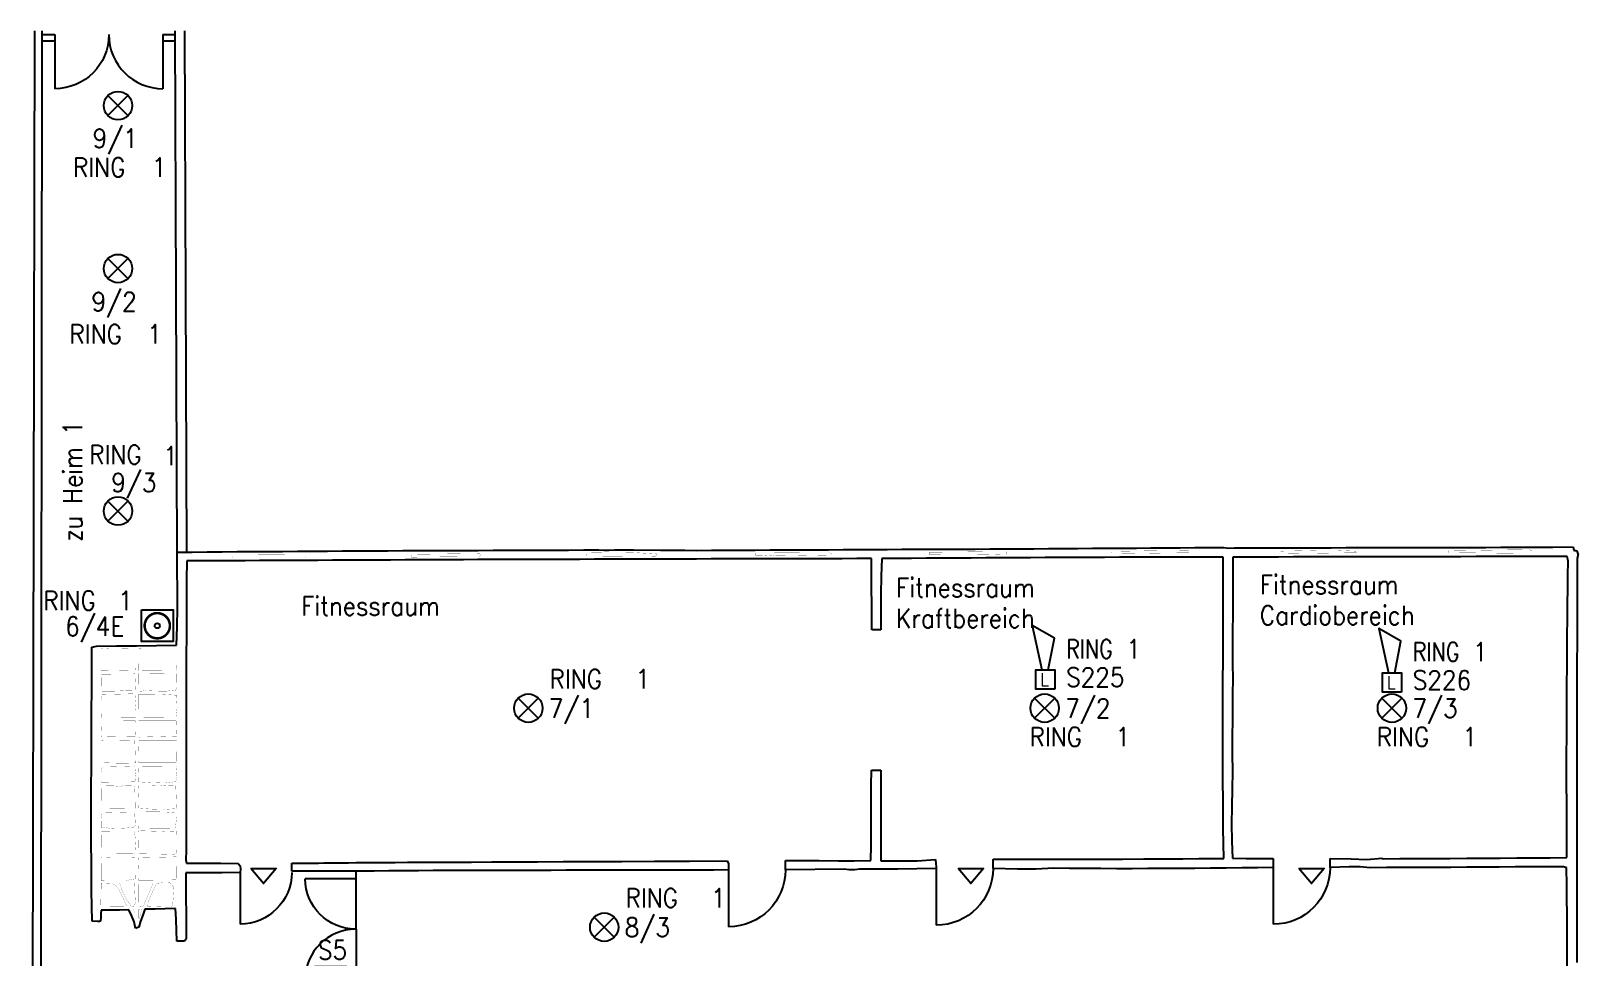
# Model space of a CAD drawing. Extents: x -11.4 to 13.1, y -9.2 to 20.2.
# Drawn here: x -11.45 to 13.07, y 5.56 to 20.24 of the extents above; entities that cross this region are included whole.
import ezdxf
from ezdxf.enums import TextEntityAlignment as Align

# ---------------------------------------------------------------- set-up
doc = ezdxf.new("R2010")
doc.units = 0
doc.header["$LTSCALE"] = 0.000394
doc.header["$MEASUREMENT"] = 0
doc.layers.get('0').update_dxf_attribs({"linetype": 'CONTINUOUS'})
for name, color, linetype in [('Grundriß', 7, 'CONTINUOUS'), ('Raumbezeichnung', 7, 'CONTINUOUS'), ('SECO-BRAND', 240, 'CONTINUOUS'), ('SECO-BRAND_LOOP', 81, 'CONTINUOUS')]:
    doc.layers.add(name, color=color, linetype=linetype)
doc.styles.add('ROMANS', font='romans.shx', dxfattribs={"width": 0.9})

# ---------------------------------------------------------------- blocks, each defined once
blk = doc.blocks.new('Tür')
at = {"layer": 'Grundriß', "linetype": 'Continuous'}
blk.add_line((0, 0), (0, 0.9), dxfattribs=at)
blk.add_arc((0, 0), 0.9, 0, 90, dxfattribs=at)
blk = doc.blocks.new('SecoS-magnet')
blk.add_lwpolyline([(-0.256, -0.2), (0.256, -0.2), (0.256, 0.2), (-0.256, 0.2)], close=True)
at = {"color": 82, "style": 'ROMANS', "width": 0.95}
blk.add_text('HM', height=0.23, dxfattribs=at).set_placement((0, 0), align=Align.MIDDLE_CENTER)
at = {"style": 'ROMANS', "width": 0.9, "flags": 1}
for tag, p in [('PRODUKT_1', (-0.378, -0.146)), ('PRODUKT_2', (-0.378, -0.596)), ('TECHNIK', (-0.378, -1.049)), ('SECOPOS', (-0.378, -1.51))]:
    blk.add_attdef(tag, text='', height=0.3, dxfattribs=at).set_placement(p, align=Align.RIGHT)
at = {"color": 81, "style": 'ROMANS', "width": 0.9}
for tag, p in [('MELDERNUMMER', (0.278, -0.123)), ('LINE_1', (0.278, -0.572)), ('LINE_2', (0.278, -1.023)), ('ZUSATZTEXT', (0.278, -1.468))]:
    blk.add_attdef(tag, p, '', height=0.3, dxfattribs=at)
at = {"layer": 'SECO-BRAND_LOOP', "color": 7, "style": 'ROMANS', "width": 0.8}
for tag, p, flags in [('RING', (0.278, 0.325), 9), ('RINGNUMMER', (1.242, 0.325), 1)]:
    blk.add_attdef(tag, p, '', height=0.3, dxfattribs=dict(at, flags=flags))
blk = doc.blocks.new('SecoS-opt')
for p, q in [((0.159, 0.159), (-0.159, -0.159)), ((-0.159, 0.159), (0.159, -0.159))]:
    blk.add_line(p, q)
blk.add_circle((0, 0), 0.225)
at = {"style": 'ROMANS', "width": 0.9, "flags": 1}
for tag, p in [('PRODUKT_1', (-0.344, -0.147)), ('PRODUKT_2', (-0.344, -0.597)), ('TECHNIK', (-0.344, -1.049)), ('SECOPOS', (-0.344, -1.511))]:
    blk.add_attdef(tag, text='', height=0.3, dxfattribs=at).set_placement(p, align=Align.RIGHT)
at = {"color": 81, "style": 'ROMANS', "width": 0.9}
for tag, p in [('MELDERNUMMER', (0.33, -0.131)), ('LINE_1', (0.33, -0.989)), ('LINE_2', (0.33, -1.441)), ('ZUSATZTEXT', (0.33, -1.886))]:
    blk.add_attdef(tag, p, '', height=0.3, dxfattribs=at)
at = {"layer": 'SECO-BRAND_LOOP', "color": 7, "style": 'ROMANS', "width": 0.8, "flags": 8}
blk.add_attdef('RING', (0.33, -0.579), '', height=0.3, dxfattribs=at)
at = {"layer": 'SECO-BRAND_LOOP', "color": 7, "style": 'ROMANS', "width": 0.8}
blk.add_attdef('RINGNUMMER', (1.294, -0.579), '', height=0.3, dxfattribs=at)
blk = doc.blocks.new('SecoS-indikator o mg')
blk.add_lwpolyline([(0.2, 0), (-0.2, 0), (0, 0.234)], close=True)
at = {"color": 81, "style": 'ROMANS', "width": 0.9, "flags": 1}
blk.add_attdef('MELDERNUMMER', (0.219, 0.425), '', height=0.3, dxfattribs=at)
at = {"style": 'ROMANS', "width": 0.9, "flags": 1}
for tag, p in [('PRODUKT_1', (-0.267, -0.029)), ('PRODUKT_2', (-0.267, -0.479)), ('TECHNIK', (-0.267, -0.931)), ('SECOPOS', (-0.267, -1.393))]:
    blk.add_attdef(tag, text='', height=0.3, dxfattribs=at).set_placement(p, align=Align.RIGHT)
at = {"color": 81, "style": 'ROMANS', "width": 0.9}
for tag, p in [('LINE_1', (0.219, -0.023)), ('LINE_2', (0.219, -0.475)), ('ZUSATZTEXT', (0.219, -0.92))]:
    blk.add_attdef(tag, p, '', height=0.3, dxfattribs=at)
at = {"layer": 'SECO-BRAND_LOOP', "color": 7, "style": 'ROMANS', "width": 0.8}
for tag, p, flags in [('RING', (0.219, 0.874), 9), ('RINGNUMMER', (1.183, 0.874), 1)]:
    blk.add_attdef(tag, p, '', height=0.3, dxfattribs=dict(at, flags=flags))
blk = doc.blocks.new('SecoS-dkm')
blk.add_lwpolyline([(-0.25, 0.25), (0.25, 0.25), (0.25, -0.25), (-0.25, -0.25)], close=True)
at = {"const_width": 0.4}
for points in [[(-0.02, 0, -1), (0.02, 0, 0.956007)], [(-0.02, 0, 1), (0.02, 0, -0.956007)]]:
    blk.add_lwpolyline(points, format="xyb", dxfattribs=at)
blk.add_circle((0, 0), 0.04)
at = {"style": 'ROMANS', "width": 0.9, "flags": 1}
for tag, p in [('PRODUKT_1', (-0.344, -0.147)), ('PRODUKT_2', (-0.344, -0.597)), ('TECHNIK', (-0.344, -1.049)), ('SECOPOS', (-0.344, -1.511))]:
    blk.add_attdef(tag, text='', height=0.3, dxfattribs=at).set_placement(p, align=Align.RIGHT)
at = {"color": 81, "style": 'ROMANS', "width": 0.9}
for tag, p in [('MELDERNUMMER', (0.33, -0.131)), ('LINE_1', (0.33, -0.579)), ('LINE_2', (0.33, -1.031)), ('ZUSATZTEXT', (0.33, -1.476))]:
    blk.add_attdef(tag, p, '', height=0.3, dxfattribs=at)
at = {"layer": 'SECO-BRAND_LOOP', "color": 7, "style": 'ROMANS', "width": 0.8, "flags": 8}
blk.add_attdef('RING', (0.33, 0.317), '', height=0.3, dxfattribs=at)
at = {"layer": 'SECO-BRAND_LOOP', "color": 7, "style": 'ROMANS', "width": 0.8}
blk.add_attdef('RINGNUMMER', (1.294, 0.317), '', height=0.3, dxfattribs=at)
blk = doc.blocks.new('SecoS-sirene loop')
blk.add_lwpolyline([(0.044, 0.307), (0.144, 0.807), (-0.206, 1.007), (-0.056, 0.307)])
blk.add_lwpolyline([(0.15, 0), (-0.15, 0), (-0.15, 0.306), (0.15, 0.306)], close=True)
at = {"color": 82, "style": 'ROMANS'}
blk.add_text('L', height=0.2, dxfattribs=at).set_placement((-0.085, 0.051))
at = {"style": 'ROMANS', "width": 0.9, "flags": 1}
for tag, p in [('PRODUKT_1', (-0.344, 0.022)), ('PRODUKT_2', (-0.344, -0.428)), ('TECHNIK', (-0.344, -0.88)), ('SECOPOS', (-0.344, -1.342))]:
    blk.add_attdef(tag, text='', height=0.3, dxfattribs=at).set_placement(p, align=Align.RIGHT)
at = {"color": 81, "style": 'ROMANS', "width": 0.9}
for tag, p in [('MELDERNUMMER', (0.33, 0.038)), ('LINE_1', (0.33, -0.41)), ('LINE_2', (0.33, -0.861)), ('ZUSATZTEXT', (0.33, -1.307))]:
    blk.add_attdef(tag, p, '', height=0.3, dxfattribs=at)
at = {"layer": 'SECO-BRAND_LOOP', "color": 7, "style": 'ROMANS', "width": 0.8, "flags": 8}
blk.add_attdef('RING', (0.33, 0.487), '', height=0.3, dxfattribs=at)
at = {"layer": 'SECO-BRAND_LOOP', "color": 7, "style": 'ROMANS', "width": 0.8}
blk.add_attdef('RINGNUMMER', (1.294, 0.487), '', height=0.3, dxfattribs=at)

msp = doc.modelspace()

# ---------------------------------------------------------------- linework, layer by layer
at = {"layer": 'Grundriß', "linetype": 'Continuous'}
for p, q in [((-3.167, 12.01), (-2.928, 12.011)), ((-2.928, 12.011), (-2.689, 12.012)), ((-2.689, 12.012), (-2.45, 12.013)), ((-2.45, 12.013), (-2.45, 12.013)), ((-2.45, 12.013), (-2.368, 12.009)), ((-2.289, 12.01), (-2.203, 12.016)), ((-2.203, 12.016), (-1.9, 12.012)), ((-1.9, 12.012), (-1.473, 12.011)), ((0.03, 12.01), (0.261, 12.012)), ((0.261, 12.012), (0.493, 12.013)), ((0.493, 12.013), (0.725, 12.014)), ((0.725, 12.014), (0.957, 12.015)), ((0.957, 12.015), (1.19, 12.016)), ((1.19, 12.016), (1.422, 12.017)), ((1.422, 12.017), (1.654, 12.018)), ((1.654, 12.018), (1.886, 12.02)), ((1.886, 12.02), (2.119, 12.021)), ((2.119, 12.021), (2.351, 12.022)), ((2.351, 12.022), (2.584, 12.023)), ((2.584, 12.023), (2.816, 12.024)), ((2.816, 12.024), (3.048, 12.025)), ((3.048, 12.025), (3.281, 12.026)), ((3.281, 12.026), (3.513, 12.027)), ((3.513, 12.027), (3.746, 12.029)), ((3.746, 12.029), (3.978, 12.03)), ((3.978, 12.03), (4.21, 12.031)), ((4.21, 12.031), (4.443, 12.032)), ((4.443, 12.032), (4.675, 12.034)), ((4.675, 12.034), (4.907, 12.035)), ((4.907, 12.035), (5.139, 12.036)), ((5.139, 12.036), (5.371, 12.038)), ((5.371, 12.038), (5.603, 12.039)), ((5.603, 12.039), (5.835, 12.041)), ((5.835, 12.041), (6.067, 12.042)), ((6.067, 12.042), (6.298, 12.044)), ((6.298, 12.044), (6.53, 12.045)), ((6.53, 12.045), (6.761, 12.047)), ((6.761, 12.047), (6.992, 12.049)), ((6.992, 12.049), (7.223, 12.05)), ((7.223, 12.05), (7.454, 12.052)), ((7.454, 12.052), (7.454, 12.052)), ((7.454, 12.052), (7.528, 12.04)), ((7.528, 12.04), (7.622, 12.045)), ((7.622, 12.045), (7.712, 12.044)), ((7.712, 12.044), (8.047, 12.045)), ((8.047, 12.045), (8.356, 12.046)), ((8.356, 12.046), (8.642, 12.047)), ((8.642, 12.047), (8.907, 12.048)), ((8.907, 12.048), (9.154, 12.048)), ((9.154, 12.048), (9.385, 12.049)), ((9.385, 12.049), (9.602, 12.049)), ((9.602, 12.049), (9.809, 12.049)), ((9.809, 12.049), (10.008, 12.05)), ((10.008, 12.05), (10.201, 12.05)), ((10.201, 12.05), (10.391, 12.05)), ((10.391, 12.05), (10.58, 12.05)), ((10.58, 12.05), (10.771, 12.051)), ((10.771, 12.051), (10.966, 12.051)), ((10.966, 12.051), (11.169, 12.052)), ((11.169, 12.052), (11.38, 12.052)), ((11.38, 12.052), (11.604, 12.053)), ((11.604, 12.053), (11.842, 12.054)), ((11.842, 12.054), (12.097, 12.055)), ((12.097, 12.055), (12.371, 12.056)), ((12.371, 12.056), (12.668, 12.058)), ((12.668, 12.058), (12.989, 12.06)), ((12.989, 12.06), (12.989, 12.06)), ((12.989, 12.06), (12.992, 12.042)), ((12.992, 12.042), (12.996, 12.024)), ((12.996, 12.024), (13, 12.007)), ((-9.129, 11.975), (-8.891, 11.978)), ((-9.128, 11.68), (-9.129, 11.975)), ((-8.978, 11.837), (-8.98, 11.537)), ((-8.747, 11.838), (-8.978, 11.837)), ((-8.978, 11.837), (-8.978, 11.837)), ((-8.891, 11.978), (-8.653, 11.98)), ((-8.517, 11.839), (-8.747, 11.838)), ((-8.653, 11.98), (-8.415, 11.983)), ((-8.286, 11.84), (-8.517, 11.839)), ((-8.415, 11.983), (-8.177, 11.985)), ((-8.055, 11.842), (-8.286, 11.84)), ((-8.177, 11.985), (-7.939, 11.987)), ((-7.825, 11.843), (-8.055, 11.842)), ((-7.939, 11.987), (-7.7, 11.989)), ((-7.594, 11.844), (-7.825, 11.843)), ((-7.7, 11.989), (-7.462, 11.99)), ((-7.363, 11.845), (-7.594, 11.844)), ((-7.462, 11.99), (-7.224, 11.992)), ((-7.132, 11.846), (-7.363, 11.845)), ((-7.224, 11.992), (-6.985, 11.994)), ((-6.902, 11.847), (-7.132, 11.846)), ((-6.985, 11.994), (-6.747, 11.995)), ((-6.671, 11.848), (-6.902, 11.847)), ((-6.747, 11.995), (-6.508, 11.996)), ((-6.44, 11.849), (-6.671, 11.848)), ((-6.508, 11.996), (-6.27, 11.997)), ((-6.21, 11.85), (-6.44, 11.849)), ((-6.27, 11.997), (-6.031, 11.999)), ((-5.979, 11.851), (-6.21, 11.85)), ((-6.031, 11.999), (-5.793, 12)), ((-5.748, 11.852), (-5.979, 11.851)), ((-5.793, 12), (-5.554, 12.001)), ((-5.517, 11.853), (-5.748, 11.852)), ((-5.554, 12.001), (-5.316, 12.002)), ((-5.287, 11.854), (-5.517, 11.853)), ((-5.316, 12.002), (-5.077, 12.003)), ((-5.056, 11.855), (-5.287, 11.854)), ((-5.077, 12.003), (-4.838, 12.003)), ((-4.825, 11.856), (-5.056, 11.855)), ((-4.838, 12.003), (-4.6, 12.004)), ((-4.594, 11.857), (-4.825, 11.856)), ((-4.6, 12.004), (-4.361, 12.005)), ((-4.364, 11.858), (-4.594, 11.857)), ((-4.133, 11.859), (-4.364, 11.858)), ((-4.361, 12.005), (-4.122, 12.006)), ((-3.902, 11.859), (-4.133, 11.859)), ((-4.122, 12.006), (-3.883, 12.007)), ((-3.671, 11.86), (-3.902, 11.859)), ((-3.883, 12.007), (-3.644, 12.008)), ((-3.441, 11.861), (-3.671, 11.86)), ((-3.644, 12.008), (-3.405, 12.009)), ((-3.21, 11.862), (-3.441, 11.861)), ((-3.405, 12.009), (-3.167, 12.01)), ((-2.979, 11.863), (-3.21, 11.862)), ((-2.748, 11.863), (-2.979, 11.863)), ((-2.517, 11.864), (-2.748, 11.863)), ((-2.287, 11.865), (-2.517, 11.864)), ((-2.368, 12.009), (-2.289, 12.01)), ((-2.056, 11.865), (-2.287, 11.865)), ((-1.825, 11.866), (-2.056, 11.865)), ((-1.594, 11.867), (-1.825, 11.866)), ((-1.363, 11.867), (-1.594, 11.867)), ((-1.473, 12.011), (-1.084, 12.01)), ((-1.133, 11.868), (-1.363, 11.867)), ((-0.902, 11.868), (-1.133, 11.868)), ((-1.084, 12.01), (-0.897, 12.005)), ((-0.671, 11.869), (-0.902, 11.868)), ((-0.897, 12.005), (-0.665, 12.007)), ((-0.44, 11.87), (-0.671, 11.869)), ((-0.665, 12.007), (-0.434, 12.008)), ((-0.209, 11.87), (-0.44, 11.87)), ((-0.434, 12.008), (-0.202, 12.009)), ((0.022, 11.871), (-0.209, 11.87)), ((-0.202, 12.009), (0.03, 12.01)), ((0.252, 11.871), (0.022, 11.871)), ((0.483, 11.872), (0.252, 11.871)), ((0.714, 11.872), (0.483, 11.872)), ((0.945, 11.872), (0.714, 11.872)), ((1.176, 11.873), (0.945, 11.872)), ((1.407, 11.873), (1.176, 11.873)), ((1.638, 11.874), (1.407, 11.873)), ((1.869, 11.874), (1.638, 11.874)), ((1.871, 11.635), (1.869, 11.874)), ((2.036, 11.875), (2.024, 11.594)), ((2.271, 11.877), (2.036, 11.875)), ((2.036, 11.875), (2.036, 11.875)), ((2.507, 11.878), (2.271, 11.877)), ((2.742, 11.88), (2.507, 11.878)), ((2.978, 11.881), (2.742, 11.88)), ((3.213, 11.883), (2.978, 11.881)), ((3.449, 11.884), (3.213, 11.883)), ((3.684, 11.885), (3.449, 11.884)), ((3.919, 11.887), (3.684, 11.885)), ((4.154, 11.888), (3.919, 11.887)), ((4.39, 11.889), (4.154, 11.888)), ((4.625, 11.89), (4.39, 11.889)), ((4.86, 11.891), (4.625, 11.89)), ((5.095, 11.892), (4.86, 11.891)), ((5.33, 11.893), (5.095, 11.892)), ((5.565, 11.894), (5.33, 11.893)), ((5.8, 11.895), (5.565, 11.894)), ((6.035, 11.895), (5.8, 11.895)), ((6.27, 11.896), (6.035, 11.895)), ((6.505, 11.896), (6.27, 11.896)), ((6.74, 11.896), (6.505, 11.896)), ((6.975, 11.896), (6.74, 11.896)), ((7.21, 11.896), (6.975, 11.896)), ((7.445, 11.896), (7.21, 11.896)), ((7.445, 11.657), (7.445, 11.896)), ((7.836, 11.898), (7.595, 11.897)), ((7.595, 11.897), (7.595, 11.897)), ((7.595, 11.897), (7.595, 11.553)), ((8.077, 11.899), (7.836, 11.898)), ((8.318, 11.9), (8.077, 11.899)), ((8.559, 11.901), (8.318, 11.9)), ((8.8, 11.901), (8.559, 11.901)), ((9.041, 11.902), (8.8, 11.901)), ((9.282, 11.902), (9.041, 11.902)), ((9.523, 11.903), (9.282, 11.902)), ((9.764, 11.903), (9.523, 11.903)), ((10.005, 11.904), (9.764, 11.903)), ((10.245, 11.904), (10.005, 11.904)), ((10.486, 11.904), (10.245, 11.904)), ((10.727, 11.905), (10.486, 11.904)), ((10.967, 11.905), (10.727, 11.905)), ((11.208, 11.905), (10.967, 11.905)), ((11.449, 11.906), (11.208, 11.905)), ((11.69, 11.906), (11.449, 11.906)), ((11.93, 11.907), (11.69, 11.906)), ((12.171, 11.907), (11.93, 11.907)), ((12.412, 11.908), (12.171, 11.907)), ((12.653, 11.908), (12.412, 11.908)), ((12.893, 11.909), (12.653, 11.908)), ((12.899, 11.884), (12.893, 11.909)), ((12.905, 11.859), (12.899, 11.884)), ((12.91, 11.834), (12.905, 11.859)), ((12.907, 11.747), (12.908, 11.791)), ((12.908, 11.791), (12.91, 11.834)), ((13, 12.007), (13.015, 12.004)), ((13.015, 12.004), (13.03, 12.001)), ((13.03, 12.001), (13.046, 11.999)), ((13.046, 11.999), (13.052, 11.983)), ((13.055, 11.899), (13.05, 11.872)), ((13.05, 11.872), (13.05, 11.644)), ((13.052, 11.983), (13.059, 11.968)), ((13.06, 11.926), (13.055, 11.899)), ((13.059, 11.968), (13.066, 11.953)), ((13.066, 11.953), (13.06, 11.926)), ((-9.126, 11.384), (-9.128, 11.68)), ((-8.98, 11.537), (-8.981, 11.266)), ((1.873, 11.395), (1.871, 11.635)), ((2.024, 11.594), (2.019, 11.311)), ((7.444, 11.419), (7.445, 11.657)), ((7.595, 11.553), (7.595, 11.252)), ((12.902, 11.512), (12.904, 11.616)), ((12.904, 11.616), (12.905, 11.691)), ((12.905, 11.691), (12.907, 11.747)), ((13.05, 11.644), (13.05, 11.415)), ((-9.125, 11.089), (-9.126, 11.384)), ((1.874, 11.156), (1.873, 11.395)), ((2.019, 11.311), (2.018, 11.03)), ((7.444, 11.18), (7.444, 11.419)), ((12.899, 11.183), (12.901, 11.371)), ((12.901, 11.371), (12.902, 11.512)), ((13.05, 11.415), (13.049, 11.187)), ((-9.129, 10.795), (-9.125, 11.089)), ((-8.981, 11.266), (-8.982, 11.021)), ((1.875, 10.916), (1.874, 11.156)), ((7.443, 10.941), (7.444, 11.18)), ((7.595, 11.252), (7.594, 10.982)), ((12.897, 10.94), (12.899, 11.183)), ((13.049, 11.187), (13.049, 10.958)), ((-9.139, 10.502), (-9.129, 10.795)), ((-8.983, 10.796), (-8.984, 10.589)), ((-8.982, 11.021), (-8.983, 10.796)), ((1.876, 10.747), (1.875, 10.916)), ((2.018, 11.03), (2.021, 10.748)), ((7.442, 10.702), (7.443, 10.941)), ((7.594, 10.982), (7.593, 10.73)), ((12.895, 10.633), (12.897, 10.94)), ((13.049, 10.958), (13.049, 10.73)), ((-8.984, 10.589), (-8.985, 10.395)), ((2.021, 10.748), (1.876, 10.747)), ((7.442, 10.464), (7.442, 10.702)), ((7.593, 10.73), (7.593, 10.483)), ((12.893, 10.253), (12.895, 10.633)), ((13.049, 10.73), (13.049, 10.501)), ((-10.483, 10.229), (-10.482, 10.47)), ((-10.482, 10.47), (-10.457, 10.475)), ((-10.457, 10.475), (-10.432, 10.481)), ((-10.432, 10.481), (-10.407, 10.486)), ((-10.407, 10.486), (-10.09, 10.49)), ((-10.09, 10.49), (-9.773, 10.494)), ((-9.773, 10.494), (-9.456, 10.498)), ((-9.456, 10.498), (-9.139, 10.502)), ((-8.985, 10.395), (-8.986, 10.209)), ((7.441, 10.225), (7.442, 10.464)), ((7.593, 10.483), (7.593, 10.228)), ((13.049, 10.501), (13.048, 10.272)), ((-10.483, 9.988), (-10.483, 10.229)), ((-8.986, 10.209), (-8.986, 10.029)), ((7.44, 9.986), (7.441, 10.225)), ((7.593, 10.228), (7.595, 9.953)), ((12.89, 9.792), (12.893, 10.253)), ((13.048, 10.272), (13.048, 10.044)), ((-10.484, 9.746), (-10.483, 9.988)), ((-8.986, 10.029), (-8.987, 9.849)), ((-8.987, 9.849), (-8.987, 9.666)), ((7.439, 9.747), (7.44, 9.986)), ((7.595, 9.953), (7.59, 9.742)), ((13.048, 10.044), (13.048, 9.815)), ((13.048, 9.815), (13.048, 9.587)), ((-10.485, 9.505), (-10.484, 9.746)), ((-8.987, 9.666), (-8.987, 9.475)), ((7.439, 9.508), (7.439, 9.747)), ((7.59, 9.742), (7.589, 9.374)), ((12.887, 9.239), (12.89, 9.792)), ((13.048, 9.587), (13.048, 9.358)), ((-10.487, 9.263), (-10.485, 9.505)), ((-8.987, 9.475), (-8.988, 9.274)), ((7.439, 9.27), (7.439, 9.508)), ((7.589, 9.374), (7.587, 9.003)), ((13.048, 9.358), (13.047, 9.13)), ((-10.488, 9.021), (-10.487, 9.263)), ((-8.988, 9.274), (-8.988, 9.057)), ((7.438, 9.031), (7.439, 9.27)), ((12.884, 8.588), (12.887, 9.239)), ((13.047, 9.13), (13.047, 8.901)), ((-10.489, 8.78), (-10.488, 9.021)), ((-8.988, 9.057), (-8.988, 8.82)), ((7.439, 8.792), (7.438, 9.031)), ((7.587, 9.003), (7.583, 8.781)), ((13.047, 8.901), (13.047, 8.673)), ((-10.489, 8.538), (-10.489, 8.78)), ((-8.988, 8.82), (-8.988, 8.56)), ((7.439, 8.554), (7.439, 8.792)), ((7.583, 8.781), (7.59, 8.503)), ((12.885, 8.297), (12.884, 8.588)), ((13.047, 8.673), (13.047, 8.444)), ((-10.49, 8.297), (-10.489, 8.538)), ((-8.988, 8.56), (-8.988, 8.273)), ((1.868, 8.284), (1.869, 8.523)), ((1.869, 8.523), (2.017, 8.524)), ((2.017, 8.524), (2.017, 8.358)), ((2.017, 8.358), (2.018, 8.104)), ((7.44, 8.315), (7.439, 8.554)), ((7.59, 8.503), (7.587, 8.225)), ((13.047, 8.444), (13.047, 8.216)), ((-10.491, 8.055), (-10.49, 8.297)), ((-8.988, 8.273), (-8.988, 7.954)), ((1.867, 8.045), (1.868, 8.284)), ((2.018, 8.104), (2.018, 7.849)), ((7.441, 8.077), (7.44, 8.315)), ((7.587, 8.225), (7.581, 7.948)), ((12.886, 8.007), (12.885, 8.297)), ((13.047, 8.216), (13.047, 7.987)), ((-10.491, 7.814), (-10.491, 8.055)), ((-8.988, 7.954), (-8.988, 7.599)), ((1.866, 7.806), (1.867, 8.045)), ((2.018, 7.849), (2.019, 7.595)), ((7.443, 7.839), (7.441, 8.077)), ((7.581, 7.948), (7.576, 7.672)), ((12.887, 7.717), (12.886, 8.007)), ((13.047, 7.987), (13.046, 7.759)), ((-10.49, 7.573), (-10.491, 7.814)), ((-8.988, 7.599), (-8.988, 7.204)), ((1.864, 7.567), (1.866, 7.806)), ((7.445, 7.6), (7.443, 7.839)), ((7.448, 7.362), (7.445, 7.6)), ((7.576, 7.672), (7.578, 7.398)), ((12.889, 7.427), (12.887, 7.717)), ((13.046, 7.759), (13.046, 7.53)), ((-10.49, 7.331), (-10.49, 7.573)), ((1.864, 7.328), (1.864, 7.567)), ((2.019, 7.595), (2.02, 7.341)), ((7.452, 7.124), (7.448, 7.362)), ((7.578, 7.398), (7.592, 7.126)), ((12.89, 7.137), (12.889, 7.427)), ((13.046, 7.53), (13.046, 7.302)), ((-10.489, 7.09), (-10.49, 7.331)), ((-8.988, 7.204), (-8.994, 7.15)), ((-8.994, 7.15), (-8.991, 7.102)), ((-8.988, 7.204), (-8.988, 7.204)), ((1.863, 7.089), (1.864, 7.328)), ((2.02, 7.341), (2.021, 7.088)), ((3.798, 7.113), (4.339, 7.113)), ((3.798, 6.966), (3.798, 7.113)), ((4.339, 7.113), (4.578, 7.112)), ((4.578, 7.112), (4.86, 7.112)), ((4.86, 7.112), (5.174, 7.112)), ((5.174, 7.112), (5.508, 7.113)), ((5.508, 7.113), (5.85, 7.114)), ((5.85, 7.114), (6.188, 7.115)), ((6.188, 7.115), (6.509, 7.117)), ((6.509, 7.117), (6.802, 7.118)), ((6.802, 7.118), (7.055, 7.12)), ((7.055, 7.12), (7.256, 7.121)), ((7.256, 7.121), (7.392, 7.123)), ((7.392, 7.123), (7.452, 7.124)), ((7.592, 7.126), (7.806, 7.124)), ((7.806, 7.124), (8.021, 7.122)), ((8.021, 7.122), (8.236, 7.12)), ((8.236, 7.12), (8.237, 7.073)), ((9.137, 7.123), (9.471, 7.115)), ((9.137, 6.98), (9.137, 7.123)), ((9.471, 7.115), (9.719, 7.108)), ((9.719, 7.108), (9.956, 7.129)), ((9.956, 7.129), (9.963, 7.125)), ((9.963, 7.125), (9.97, 7.121)), ((9.97, 7.121), (9.977, 7.118)), ((9.977, 7.118), (10.242, 7.12)), ((10.242, 7.12), (10.507, 7.121)), ((10.507, 7.121), (10.772, 7.123)), ((10.772, 7.123), (11.036, 7.125)), ((11.036, 7.125), (11.301, 7.126)), ((11.301, 7.126), (11.566, 7.128)), ((11.566, 7.128), (11.831, 7.13)), ((11.831, 7.13), (12.096, 7.131)), ((12.096, 7.131), (12.36, 7.133)), ((12.36, 7.133), (12.625, 7.135)), ((12.625, 7.135), (12.89, 7.137)), ((13.046, 7.302), (13.046, 7.073)), ((-10.487, 6.849), (-10.489, 7.09)), ((-8.991, 7.102), (-8.984, 7.05)), ((-8.705, 6.895), (-8.991, 6.893)), ((-8.991, 6.893), (-8.99, 6.545)), ((-8.984, 7.05), (-8.711, 7.048)), ((-8.711, 7.048), (-8.438, 7.046)), ((-8.418, 6.897), (-8.705, 6.895)), ((-8.438, 7.046), (-8.165, 7.044)), ((-8.131, 6.9), (-8.418, 6.897)), ((-8.165, 7.044), (-8.13, 7.004)), ((-8.126, 6.954), (-8.131, 6.9)), ((-8.13, 7.004), (-8.126, 6.954)), ((-7.315, 7.046), (-7.224, 7.047)), ((-7.315, 6.921), (-7.315, 7.046)), ((-6.008, 6.923), (-7.315, 6.921)), ((-7.224, 7.047), (-7.137, 7.048)), ((-7.137, 7.048), (-7.054, 7.049)), ((-7.054, 7.049), (-6.971, 7.05)), ((-6.971, 7.05), (-6.889, 7.051)), ((-6.889, 7.051), (-6.805, 7.052)), ((-6.805, 7.052), (-6.717, 7.053)), ((-6.717, 7.053), (-6.623, 7.054)), ((-6.623, 7.054), (-6.523, 7.055)), ((-6.523, 7.055), (-6.413, 7.056)), ((-6.413, 7.056), (-6.294, 7.057)), ((-6.289, 5.087), (-6.296, 6.92)), ((-6.294, 7.057), (-6.162, 7.058)), ((-6.162, 7.058), (-6.016, 7.059)), ((-6.016, 7.059), (-5.855, 7.06)), ((-5.774, 6.926), (-6.008, 6.923)), ((-5.855, 7.06), (-5.676, 7.061)), ((-5.541, 6.927), (-5.774, 6.926)), ((-5.676, 7.061), (-5.479, 7.062)), ((-5.307, 6.929), (-5.541, 6.927)), ((-5.479, 7.062), (-5.26, 7.063)), ((-5.073, 6.93), (-5.307, 6.929)), ((-5.26, 7.063), (-5.02, 7.064)), ((-4.839, 6.932), (-5.073, 6.93)), ((-5.02, 7.064), (-4.755, 7.065)), ((-4.605, 6.933), (-4.839, 6.932)), ((-4.755, 7.065), (-4.465, 7.066)), ((-4.372, 6.933), (-4.605, 6.933)), ((-4.465, 7.066), (-4.147, 7.068)), ((-4.138, 6.934), (-4.372, 6.933)), ((-4.147, 7.068), (-3.8, 7.069)), ((-3.904, 6.934), (-4.138, 6.934)), ((-3.67, 6.935), (-3.904, 6.934)), ((-3.8, 7.069), (-3.423, 7.071)), ((-3.436, 6.935), (-3.67, 6.935)), ((-3.202, 6.935), (-3.436, 6.935)), ((-3.423, 7.071), (-3.012, 7.073)), ((-2.967, 6.936), (-3.202, 6.935)), ((-3.012, 7.073), (-2.568, 7.075)), ((-2.733, 6.936), (-2.967, 6.936)), ((-2.499, 6.936), (-2.733, 6.936)), ((-2.568, 7.075), (-2.087, 7.077)), ((-2.265, 6.936), (-2.499, 6.936)), ((-2.031, 6.936), (-2.265, 6.936)), ((-2.087, 7.077), (-1.569, 7.079)), ((-1.797, 6.937), (-2.031, 6.936)), ((-1.563, 6.937), (-1.797, 6.937)), ((-1.569, 7.079), (-1.012, 7.081)), ((-1.329, 6.938), (-1.563, 6.937)), ((-1.095, 6.938), (-1.329, 6.938)), ((-0.861, 6.939), (-1.095, 6.938)), ((-1.012, 7.081), (-0.414, 7.084)), ((-0.627, 6.94), (-0.861, 6.939)), ((-0.393, 6.942), (-0.627, 6.94)), ((-0.414, 7.084), (-0.414, 7.084)), ((-0.414, 7.084), (-0.397, 7.038)), ((-0.397, 7.038), (-0.394, 6.988)), ((-0.394, 6.988), (-0.393, 6.942)), ((0.507, 6.942), (0.507, 7.089)), ((0.507, 7.089), (1.041, 7.089)), ((1.445, 6.951), (0.507, 6.942)), ((1.041, 7.089), (1.347, 7.086)), ((1.347, 7.086), (1.597, 7.086)), ((1.511, 6.943), (1.445, 6.951)), ((1.605, 6.944), (1.511, 6.943)), ((1.597, 7.086), (1.863, 7.089)), ((1.682, 6.953), (1.605, 6.944)), ((1.983, 6.955), (1.682, 6.953)), ((2.287, 6.956), (1.983, 6.955)), ((2.021, 7.088), (2.306, 7.085)), ((2.591, 6.958), (2.287, 6.956)), ((2.306, 7.085), (2.597, 7.087)), ((2.898, 6.966), (2.591, 6.958)), ((2.597, 7.087), (2.884, 7.109)), ((2.884, 7.109), (2.891, 7.038)), ((2.891, 7.038), (2.897, 6.994)), ((2.897, 6.994), (2.898, 6.966)), ((4.184, 6.955), (3.798, 6.966)), ((4.476, 6.951), (4.184, 6.955)), ((4.761, 6.968), (4.476, 6.951)), ((5.008, 6.965), (4.761, 6.968)), ((5.255, 6.963), (5.008, 6.965)), ((5.503, 6.962), (5.255, 6.963)), ((5.751, 6.961), (5.503, 6.962)), ((5.999, 6.961), (5.751, 6.961)), ((6.248, 6.962), (5.999, 6.961)), ((6.496, 6.963), (6.248, 6.962)), ((6.745, 6.964), (6.496, 6.963)), ((6.994, 6.966), (6.745, 6.964)), ((7.242, 6.968), (6.994, 6.966)), ((7.491, 6.971), (7.242, 6.968)), ((7.74, 6.974), (7.491, 6.971)), ((7.989, 6.977), (7.74, 6.974)), ((8.237, 6.98), (7.989, 6.977)), ((8.237, 7.073), (8.237, 7.026)), ((8.237, 7.026), (8.237, 6.98)), ((9.439, 6.989), (9.137, 6.98)), ((9.613, 6.992), (9.439, 6.989)), ((9.774, 6.976), (9.613, 6.992)), ((10.029, 6.978), (9.774, 6.976)), ((10.285, 6.979), (10.029, 6.978)), ((10.54, 6.98), (10.285, 6.979)), ((10.795, 6.981), (10.54, 6.98)), ((11.05, 6.982), (10.795, 6.981)), ((11.305, 6.984), (11.05, 6.982)), ((11.561, 6.985), (11.305, 6.984)), ((11.816, 6.986), (11.561, 6.985)), ((12.071, 6.988), (11.816, 6.986)), ((12.326, 6.989), (12.071, 6.988)), ((12.582, 6.99), (12.326, 6.989)), ((12.837, 6.992), (12.582, 6.99)), ((12.852, 6.987), (12.837, 6.992)), ((12.867, 6.982), (12.852, 6.987)), ((12.883, 6.978), (12.867, 6.982)), ((12.886, 6.697), (12.883, 6.978)), ((13.046, 7.073), (13.046, 6.845)), ((-10.485, 6.609), (-10.487, 6.849)), ((12.889, 6.465), (12.886, 6.697)), ((13.046, 6.845), (13.046, 6.616)), ((-10.482, 6.368), (-10.485, 6.609)), ((-8.99, 6.545), (-8.989, 6.198)), ((12.891, 6.262), (12.889, 6.465)), ((13.046, 6.616), (13.045, 6.388)), ((13.045, 6.388), (13.045, 6.159)), ((-10.479, 6.128), (-10.482, 6.368)), ((-10.393, 6.123), (-10.479, 6.128)), ((-10.344, 6.129), (-10.358, 6.123)), ((-10.341, 6.187), (-10.344, 6.129)), ((-10.337, 6.245), (-10.341, 6.187)), ((-10.333, 6.303), (-10.337, 6.245)), ((-10.188, 6.305), (-10.333, 6.303)), ((-10.043, 6.306), (-10.188, 6.305)), ((-9.898, 6.307), (-10.043, 6.306)), ((-9.848, 6.211), (-9.898, 6.307)), ((-9.813, 6.118), (-9.848, 6.211)), ((-9.71, 6.129), (-9.736, 6.037)), ((-9.673, 6.223), (-9.71, 6.129)), ((-9.642, 6.318), (-9.673, 6.223)), ((-9.48, 6.321), (-9.642, 6.318)), ((-9.318, 6.325), (-9.48, 6.321)), ((-9.156, 6.329), (-9.318, 6.325)), ((-9.144, 6.156), (-9.156, 6.329)), ((-9.141, 5.983), (-9.144, 6.156)), ((-8.989, 6.198), (-8.988, 5.85)), ((12.892, 6.068), (12.891, 6.262)), ((13.045, 6.159), (13.045, 5.931)), ((-10.358, 6.123), (-10.393, 6.123)), ((-9.79, 6.015), (-9.813, 6.118)), ((-9.772, 6.022), (-9.79, 6.015)), ((-9.754, 6.03), (-9.772, 6.022)), ((-9.736, 6.037), (-9.754, 6.03)), ((-9.135, 5.813), (-9.141, 5.983)), ((12.893, 5.863), (12.892, 6.068)), ((13.045, 5.931), (13.045, 5.702)), ((-9.094, 5.814), (-9.135, 5.813)), ((-9.053, 5.814), (-9.094, 5.814)), ((-9.012, 5.814), (-9.053, 5.814)), ((-9.004, 5.826), (-9.012, 5.814)), ((-8.996, 5.838), (-9.004, 5.826)), ((-8.988, 5.85), (-8.996, 5.838)), ((12.894, 5.626), (12.893, 5.863)), ((13.045, 5.702), (13.045, 5.474)), ((12.894, 5.338), (12.894, 5.626))]:
    msp.add_line(p, q, dxfattribs=at)
at = {"layer": 'Grundriß', "linetype": 'Continuous', "const_width": 0.00232}
for points in [[(12.345, 11.958), (12.012, 11.96), (11.679, 11.963), (11.346, 11.966), (11.012, 11.969), (11.012, 11.979), (11.012, 11.99), (11.012, 12.001), (11.332, 12.005), (11.652, 12.009), (11.972, 12.013), (12.292, 12.016), (12.314, 12.009), (12.327, 12.008), (12.345, 12.012), (12.345, 11.994), (12.345, 11.976)], [(-7.097, 11.895), (-7.388, 11.895), (-7.678, 11.895), (-7.968, 11.896), (-8.258, 11.896), (-8.26, 11.908), (-8.261, 11.919), (-8.262, 11.931), (-7.971, 11.933), (-7.68, 11.934), (-7.389, 11.936), (-7.098, 11.938), (-7.098, 11.923), (-7.098, 11.909)], [(-4.325, 11.939), (-4.329, 11.928), (-4.332, 11.918), (-4.336, 11.907), (-4.698, 11.904), (-5.059, 11.901), (-5.42, 11.898), (-5.418, 11.913), (-5.416, 11.928), (-5.413, 11.943), (-5.054, 11.947), (-4.695, 11.951), (-4.336, 11.955), (-4.333, 11.95), (-4.329, 11.945)], [(-1.541, 11.93), (-1.544, 11.923), (-1.548, 11.916), (-1.551, 11.909), (-1.915, 11.911), (-2.279, 11.914), (-2.642, 11.916), (-2.644, 11.932), (-2.646, 11.948), (-2.648, 11.964), (-2.282, 11.969), (-1.911, 11.971), (-1.541, 11.951), (-1.541, 11.944), (-1.541, 11.937)], [(1.243, 11.932), (0.952, 11.927), (0.661, 11.922), (0.371, 11.918), (0.301, 11.926), (0.224, 11.921), (0.156, 11.916), (0.131, 11.924), (0.098, 11.925), (0.028, 11.922), (0.028, 11.936), (0.028, 11.95), (0.028, 11.964), (0.318, 11.965), (0.608, 11.967), (0.899, 11.968), (1.189, 11.969), (1.205, 11.965), (1.22, 11.96), (1.236, 11.956), (1.238, 11.948), (1.24, 11.94)], [(4.015, 11.944), (3.71, 11.935), (3.403, 11.932), (3.096, 11.933), (2.791, 11.934), (2.79, 11.947), (2.79, 11.962), (2.79, 11.976), (3.096, 11.979), (3.402, 11.981), (3.709, 11.984), (4.015, 11.986), (4.015, 11.972), (4.015, 11.958)], [(6.896, 11.967), (6.591, 11.964), (6.286, 11.96), (5.982, 11.956), (5.677, 11.953), (5.674, 11.964), (5.672, 11.977), (5.67, 11.989), (5.974, 11.994), (6.278, 11.998), (6.583, 12.001), (6.888, 12.003), (6.891, 11.991), (6.893, 11.979)], [(9.551, 11.967), (9.251, 11.964), (8.952, 11.96), (8.652, 11.957), (8.353, 11.953), (8.353, 11.966), (8.353, 11.979), (8.353, 11.993), (8.648, 11.998), (8.946, 12.005), (9.245, 12.005), (9.543, 11.993), (9.546, 11.984), (9.548, 11.976)], [(-9.791, 10.11), (-9.972, 10.107), (-10.153, 10.104), (-10.333, 10.101), (-10.332, 10.218), (-10.332, 10.334), (-10.331, 10.45), (-10.241, 10.446), (-10.102, 10.447), (-9.794, 10.454), (-9.793, 10.339), (-9.792, 10.224)], [(-9.136, 10.148), (-9.14, 10.133), (-9.143, 10.119), (-9.147, 10.105), (-9.344, 10.103), (-9.541, 10.102), (-9.738, 10.1), (-9.736, 10.215), (-9.735, 10.331), (-9.733, 10.446), (-9.535, 10.447), (-9.337, 10.448), (-9.139, 10.449), (-9.138, 10.348), (-9.137, 10.248)], [(-9.133, 9.836), (-9.14, 9.82), (-9.146, 9.805), (-9.152, 9.79), (-9.306, 9.774), (-9.485, 9.776), (-9.638, 9.784), (-9.678, 9.776), (-9.703, 9.774), (-9.735, 9.777), (-9.736, 9.87), (-9.737, 9.963), (-9.737, 10.057), (-9.537, 10.055), (-9.336, 10.053), (-9.135, 10.051), (-9.135, 9.979), (-9.134, 9.907)], [(-9.788, 9.777), (-9.967, 9.781), (-10.149, 9.774), (-10.325, 9.773), (-10.328, 9.863), (-10.329, 9.953), (-10.331, 10.043), (-10.154, 10.045), (-9.976, 10.046), (-9.799, 10.048), (-9.796, 9.957), (-9.792, 9.867)], [(-9.787, 9.584), (-9.797, 9.464), (-9.799, 9.406), (-9.796, 9.358), (-9.975, 9.356), (-10.154, 9.355), (-10.333, 9.353), (-10.337, 9.469), (-10.338, 9.615), (-10.318, 9.721), (-10.145, 9.725), (-9.972, 9.729), (-9.799, 9.734), (-9.795, 9.683), (-9.791, 9.633)], [(-9.131, 9.514), (-9.137, 9.462), (-9.143, 9.411), (-9.149, 9.36), (-9.344, 9.358), (-9.54, 9.357), (-9.735, 9.355), (-9.736, 9.478), (-9.737, 9.602), (-9.738, 9.726), (-9.539, 9.727), (-9.342, 9.722), (-9.141, 9.71), (-9.138, 9.644), (-9.134, 9.579)], [(-9.793, 9.057), (-9.971, 9.054), (-10.148, 9.051), (-10.324, 9.048), (-10.327, 9.131), (-10.33, 9.215), (-10.332, 9.3), (-10.154, 9.301), (-9.975, 9.303), (-9.795, 9.304), (-9.799, 9.245), (-9.799, 9.181)], [(-9.138, 9.062), (-9.338, 9.056), (-9.539, 9.051), (-9.739, 9.046), (-9.74, 9.132), (-9.741, 9.218), (-9.741, 9.305), (-9.543, 9.304), (-9.345, 9.303), (-9.147, 9.303), (-9.144, 9.222), (-9.141, 9.142)], [(-9.79, 8.638), (-9.942, 8.633), (-10.083, 8.634), (-10.33, 8.641), (-10.33, 8.757), (-10.33, 8.872), (-10.33, 8.988), (-10.154, 8.99), (-9.978, 8.992), (-9.801, 8.995), (-9.798, 8.875), (-9.794, 8.757)], [(-9.135, 8.664), (-9.141, 8.656), (-9.147, 8.647), (-9.152, 8.639), (-9.347, 8.638), (-9.541, 8.638), (-9.736, 8.638), (-9.741, 8.686), (-9.74, 8.779), (-9.733, 8.997), (-9.534, 8.997), (-9.336, 8.997), (-9.137, 8.998), (-9.137, 8.886), (-9.136, 8.775)], [(-9.788, 8.455), (-9.792, 8.416), (-9.795, 8.376), (-9.798, 8.337), (-9.978, 8.335), (-10.157, 8.334), (-10.335, 8.332), (-10.337, 8.41), (-10.336, 8.492), (-10.319, 8.571), (-10.146, 8.575), (-9.973, 8.579), (-9.8, 8.584), (-9.797, 8.541), (-9.793, 8.498)], [(-9.133, 8.45), (-9.139, 8.413), (-9.145, 8.376), (-9.151, 8.339), (-9.331, 8.318), (-9.555, 8.326), (-9.744, 8.337), (-9.741, 8.419), (-9.738, 8.502), (-9.735, 8.584), (-9.539, 8.586), (-9.342, 8.587), (-9.145, 8.589), (-9.141, 8.543), (-9.137, 8.496)], [(-9.795, 7.917), (-9.974, 7.916), (-10.153, 7.914), (-10.332, 7.913), (-10.33, 8.032), (-10.329, 8.151), (-10.327, 8.27), (-10.233, 8.274), (-10.131, 8.273), (-10.034, 8.264), (-9.967, 8.278), (-9.885, 8.279), (-9.809, 8.277), (-9.803, 8.255), (-9.799, 8.162)], [(-9.14, 7.934), (-9.143, 7.926), (-9.146, 7.919), (-9.149, 7.912), (-9.339, 7.9), (-9.549, 7.906), (-9.741, 7.918), (-9.745, 7.989), (-9.744, 8.082), (-9.737, 8.276), (-9.545, 8.276), (-9.456, 8.272), (-9.412, 8.27), (-9.334, 8.28), (-9.237, 8.273), (-9.152, 8.277), (-9.148, 8.163), (-9.144, 8.048)], [(-9.793, 7.66), (-9.796, 7.645), (-9.8, 7.631), (-9.803, 7.616), (-9.979, 7.603), (-10.166, 7.598), (-10.333, 7.62), (-10.334, 7.695), (-10.331, 7.754), (-10.32, 7.849), (-10.148, 7.853), (-9.975, 7.857), (-9.803, 7.861), (-9.8, 7.794), (-9.796, 7.727)], [(-9.138, 7.794), (-9.145, 7.729), (-9.151, 7.664), (-9.158, 7.6), (-9.351, 7.598), (-9.545, 7.597), (-9.738, 7.595), (-9.739, 7.685), (-9.739, 7.775), (-9.74, 7.864), (-9.446, 7.862), (-9.29, 7.858), (-9.139, 7.848), (-9.139, 7.829), (-9.139, 7.811)], [(-9.79, 7.359), (-9.794, 7.305), (-9.797, 7.251), (-9.8, 7.198), (-9.979, 7.196), (-10.158, 7.195), (-10.337, 7.193), (-10.335, 7.312), (-10.334, 7.431), (-10.332, 7.55), (-10.159, 7.552), (-9.985, 7.553), (-9.811, 7.554), (-9.801, 7.506), (-9.795, 7.455)], [(-9.144, 7.203), (-9.154, 7.197), (-9.165, 7.191), (-9.175, 7.186), (-9.348, 7.192), (-9.597, 7.195), (-9.746, 7.198), (-9.743, 7.32), (-9.741, 7.441), (-9.738, 7.563), (-9.542, 7.557), (-9.344, 7.551), (-9.146, 7.558), (-9.149, 7.366), (-9.148, 7.274)], [(-9.796, 6.8), (-9.952, 6.771), (-10.164, 6.77), (-10.333, 6.774), (-10.334, 6.895), (-10.335, 7.017), (-10.336, 7.139), (-10.162, 7.146), (-9.978, 7.147), (-9.799, 7.144), (-9.798, 7.029), (-9.797, 6.915)], [(-9.14, 6.816), (-9.144, 6.805), (-9.148, 6.794), (-9.151, 6.784), (-9.348, 6.782), (-9.545, 6.78), (-9.742, 6.779), (-9.746, 6.831), (-9.745, 6.924), (-9.737, 7.136), (-9.539, 7.14), (-9.341, 7.144), (-9.143, 7.149), (-9.142, 7.038), (-9.141, 6.927)], [(-9.932, 6.369), (-10.068, 6.367), (-10.205, 6.366), (-10.341, 6.365), (-10.338, 6.487), (-10.336, 6.609), (-10.333, 6.731), (-10.15, 6.723), (-10.072, 6.664), (-9.982, 6.487), (-9.96, 6.435), (-9.943, 6.399)], [(-9.793, 6.434), (-9.797, 6.412), (-9.801, 6.391), (-9.804, 6.37), (-9.822, 6.367), (-9.839, 6.366), (-9.857, 6.364), (-9.931, 6.469), (-10.001, 6.612), (-10.043, 6.733), (-9.964, 6.734), (-9.886, 6.734), (-9.807, 6.735), (-9.803, 6.634), (-9.798, 6.534)], [(-9.516, 6.716), (-9.57, 6.591), (-9.617, 6.487), (-9.66, 6.377), (-9.679, 6.368), (-9.7, 6.363), (-9.739, 6.359), (-9.738, 6.482), (-9.737, 6.605), (-9.736, 6.729), (-9.665, 6.729), (-9.594, 6.73), (-9.524, 6.73), (-9.521, 6.726), (-9.519, 6.721)], [(-9.182, 6.665), (-9.193, 6.489), (-9.199, 6.411), (-9.207, 6.364), (-9.231, 6.358), (-9.334, 6.359), (-9.603, 6.368), (-9.575, 6.474), (-9.51, 6.615), (-9.455, 6.729), (-9.338, 6.741), (-9.245, 6.737)], [(-9.792, 6.251), (-9.802, 6.259), (-9.811, 6.276), (-9.824, 6.316), (-9.814, 6.316), (-9.803, 6.316), (-9.793, 6.316), (-9.792, 6.295), (-9.792, 6.273)], [(-9.685, 6.306), (-9.698, 6.286), (-9.708, 6.252), (-9.726, 6.177), (-9.73, 6.177), (-9.734, 6.177), (-9.737, 6.177), (-9.738, 6.223), (-9.738, 6.27), (-9.738, 6.317), (-9.721, 6.313), (-9.703, 6.31)]]:
    msp.add_lwpolyline(points, close=True, dxfattribs=at)
at = {"layer": 'Raumbezeichnung', "linetype": 'Continuous'}
for p, q in [((-11.447, -9.21), (-11.383, 20.236)), ((-11.301, -9.21), (-11.271, 20.236)), ((-11.271, 20.178), (-11.069, 20.178)), ((-9.355, 20.178), (-9.16, 20.178)), ((-9.129, 11.975), (-9.16, 20.236)), ((-8.978, 11.975), (-9.009, 20.236)), ((-11.271, 20.078), (-11.069, 20.078)), ((-9.355, 20.078), (-9.16, 20.078))]:
    msp.add_line(p, q, dxfattribs=at)

# ---------------------------------------------------------------- block references
at = {"layer": 'Grundriß', "linetype": 'Continuous'}
for p, xscale, yscale, zscale, rotation in [((-11.069, 20.178), -0.9522793308163919, 0.9522793308163919, 0.9522793308163927, 180), ((-9.355, 20.178), 0.9522793308163919, 0.9522793308163919, 0.9522793308163927, 180), ((-8.131, 6.9), -0.9070780121918585, 0.9070780121918585, 0.9070780121918585, 180), ((-6.301, 6.802), -0.8877005744525197, 0.8877005744525197, 0.8877005744525197, 90), ((-6.301, 5.205), 0.8877005744525197, 0.8877005744525197, 0.8877005744525197, 90)]:
    msp.add_blockref('Tür', p, dxfattribs=dict(at, xscale=xscale, yscale=yscale, zscale=zscale, rotation=rotation))
at = {"layer": 'Grundriß', "linetype": 'Continuous', "xscale": -1, "rotation": 180}
for p in [(-0.393, 6.942), (2.898, 6.966), (8.237, 6.98)]:
    msp.add_blockref('Tür', p, dxfattribs=at)
at = {"layer": 'SECO-BRAND', "linetype": 'Continuous'}
ref = msp.add_blockref('SecoS-opt', (-10.068, 19.053), dxfattribs=at)
ref.add_attrib('MELDERNUMMER', '9/1', (-10.47, 18.385), dxfattribs={"layer": '0', "color": 81, "height": 0.3, "style": 'ROMANS', "width": 0.9})
ref.add_attrib('RINGNUMMER', '1', (-9.533, 17.926), dxfattribs={"layer": 'SECO-BRAND_LOOP', "color": 7, "height": 0.3, "style": 'ROMANS', "width": 0.9})
ref.add_attrib('RING', 'RING', (-10.782, 17.926), dxfattribs={"layer": 'SECO-BRAND_LOOP', "color": 7, "height": 0.3, "style": 'ROMANS', "width": 0.9, "flags": 8})
ref = msp.add_blockref('SecoS-opt', (-10.068, 16.471), dxfattribs=at)
ref.add_attrib('MELDERNUMMER', '9/2', (-10.488, 15.796), dxfattribs={"layer": '0', "color": 81, "height": 0.3, "style": 'ROMANS', "width": 0.9})
ref.add_attrib('RINGNUMMER', '1', (-9.607, 15.282), dxfattribs={"layer": 'SECO-BRAND_LOOP', "color": 7, "height": 0.3, "style": 'ROMANS', "width": 0.9})
ref.add_attrib('RING', 'RING', (-10.838, 15.282), dxfattribs={"layer": 'SECO-BRAND_LOOP', "color": 7, "height": 0.3, "style": 'ROMANS', "width": 0.9, "flags": 8})
ref = msp.add_blockref('SecoS-opt', (-10.068, 12.628), dxfattribs=at)
ref.add_attrib('MELDERNUMMER', '9/3', (-10.176, 12.931), dxfattribs={"layer": '0', "color": 81, "height": 0.3, "style": 'ROMANS', "width": 0.9})
ref.add_attrib('RINGNUMMER', '1', (-9.35, 13.353), dxfattribs={"layer": 'SECO-BRAND_LOOP', "color": 7, "height": 0.3, "style": 'ROMANS', "width": 0.9})
ref.add_attrib('RING', 'RING', (-10.525, 13.372), dxfattribs={"layer": 'SECO-BRAND_LOOP', "color": 7, "height": 0.3, "style": 'ROMANS', "width": 0.9, "flags": 8})
ref = msp.add_blockref('SecoS-dkm', (-9.445, 10.811), dxfattribs=at)
ref.add_attrib('MELDERNUMMER', '6/4E', (-10.905, 10.653), dxfattribs={"layer": '0', "color": 81, "height": 0.3, "style": 'ROMANS', "width": 0.9})
ref.add_attrib('RINGNUMMER', '1', (-10.065, 11.06), dxfattribs={"layer": 'SECO-BRAND_LOOP', "color": 7, "height": 0.3, "style": 'ROMANS', "width": 0.9})
ref.add_attrib('RING', 'RING', (-11.252, 11.06), dxfattribs={"layer": 'SECO-BRAND_LOOP', "color": 7, "height": 0.3, "style": 'ROMANS', "width": 0.9, "flags": 8})
at = {"layer": 'SECO-BRAND'}
for p, values in [((4.624, 9.807), {'MELDERNUMMER': 'S225', 'RING': 'RING', 'RINGNUMMER': '1'}), ((10.116, 9.76), {'MELDERNUMMER': 'S226', 'RING': 'RING', 'RINGNUMMER': '1'})]:
    msp.add_blockref('SecoS-sirene loop', p, dxfattribs=at).add_auto_attribs(values)
at = {"layer": 'SECO-BRAND', "linetype": 'Continuous'}
ref = msp.add_blockref('SecoS-opt', (-3.567, 9.505), dxfattribs=at)
ref.add_attrib('MELDERNUMMER', '7/1', (-3.242, 9.354), dxfattribs={"layer": '0', "color": 81, "height": 0.3, "style": 'ROMANS', "width": 0.9})
ref.add_attrib('RINGNUMMER', '1', (-1.871, 9.817), dxfattribs={"layer": 'SECO-BRAND_LOOP', "color": 7, "height": 0.3, "style": 'ROMANS', "width": 0.9})
ref.add_attrib('RING', 'RING', (-3.231, 9.817), dxfattribs={"layer": 'SECO-BRAND_LOOP', "color": 7, "height": 0.3, "style": 'ROMANS', "width": 0.9, "flags": 8})
ref = msp.add_blockref('SecoS-opt', (4.615, 9.505), dxfattribs=at)
ref.add_attrib('MELDERNUMMER', '7/2', (4.94, 9.354), dxfattribs={"layer": '0', "color": 81, "height": 0.3, "style": 'ROMANS', "width": 0.9})
ref.add_attrib('RINGNUMMER', '1', (5.734, 8.901), dxfattribs={"layer": 'SECO-BRAND_LOOP', "color": 7, "height": 0.3, "style": 'ROMANS', "width": 0.9})
ref.add_attrib('RING', 'RING', (4.374, 8.901), dxfattribs={"layer": 'SECO-BRAND_LOOP', "color": 7, "height": 0.3, "style": 'ROMANS', "width": 0.9, "flags": 8})
ref = msp.add_blockref('SecoS-opt', (10.116, 9.505), dxfattribs=at)
ref.add_attrib('MELDERNUMMER', '7/3', (10.441, 9.354), dxfattribs={"layer": '0', "color": 81, "height": 0.3, "style": 'ROMANS', "width": 0.9})
ref.add_attrib('RINGNUMMER', '1', (11.234, 8.901), dxfattribs={"layer": 'SECO-BRAND_LOOP', "color": 7, "height": 0.3, "style": 'ROMANS', "width": 0.9})
ref.add_attrib('RING', 'RING', (9.874, 8.901), dxfattribs={"layer": 'SECO-BRAND_LOOP', "color": 7, "height": 0.3, "style": 'ROMANS', "width": 0.9, "flags": 8})
at = {"layer": 'SECO-BRAND', "linetype": 'Continuous', "rotation": 180}
for p in [(-7.761, 6.962), (3.446, 6.962), (8.844, 6.962)]:
    msp.add_blockref('SecoS-indikator o mg', p, dxfattribs=at)
at = {"layer": 'SECO-BRAND', "linetype": 'Continuous'}
ref = msp.add_blockref('SecoS-opt', (-2.364, 6.034), dxfattribs=at)
ref.add_attrib('MELDERNUMMER', '8/3', (-2.039, 5.883), dxfattribs={"layer": '0', "color": 81, "height": 0.3, "style": 'ROMANS', "width": 0.9})
ref.add_attrib('RINGNUMMER', '1', (-0.668, 6.347), dxfattribs={"layer": 'SECO-BRAND_LOOP', "color": 7, "height": 0.3, "style": 'ROMANS', "width": 0.9})
ref.add_attrib('RING', 'RING', (-2.028, 6.347), dxfattribs={"layer": 'SECO-BRAND_LOOP', "color": 7, "height": 0.3, "style": 'ROMANS', "width": 0.9, "flags": 8})
ref = msp.add_blockref('SecoS-magnet', (-6.7, 5.205), dxfattribs=at)
ref.add_attrib('MELDERNUMMER', 'S5', (-6.9, 5.523), dxfattribs={"layer": '0', "color": 81, "height": 0.3, "style": 'ROMANS', "width": 0.9})

# ---------------------------------------------------------------- texts
at = {"layer": 'Raumbezeichnung', "linetype": 'Continuous', "style": 'ROMANS', "width": 0.9}
msp.add_text('zu Heim 1', height=0.3, rotation=90, dxfattribs=at).set_placement((-10.634, 12.141))
for s, p in [('Fitnessraum', (2.26, 11.264)), ('Fitnessraum', (8.023, 11.312)), ('Fitnessraum', (-7.166, 10.973)), ('Kraftbereich', (2.26, 10.778)), ('Cardiobereich', (8.023, 10.827))]:
    msp.add_text(s, height=0.3, dxfattribs=at).set_placement(p)

doc.saveas('drawing.dxf')
